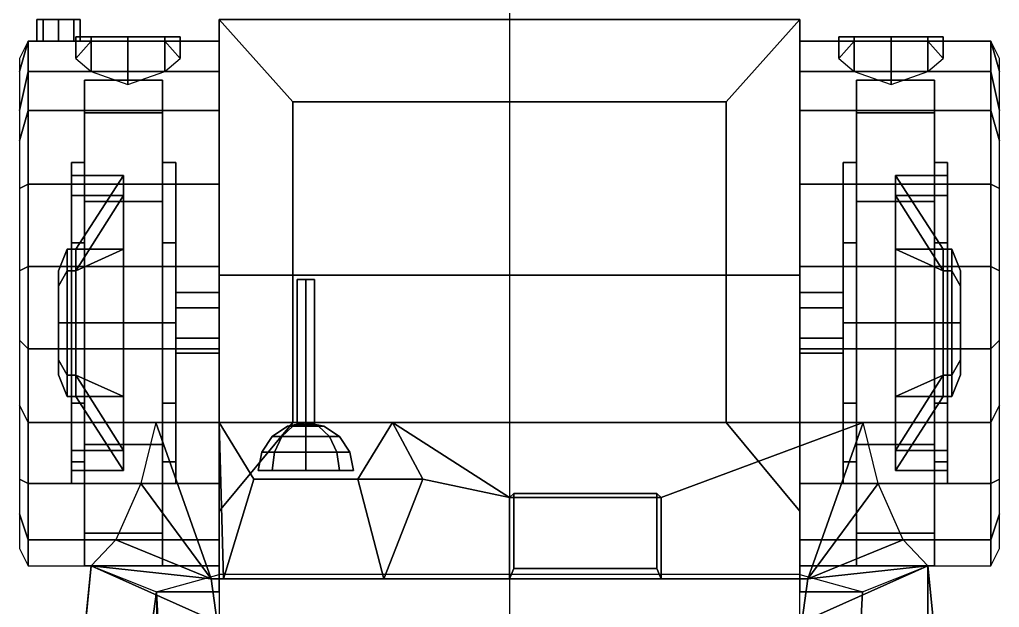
# Model space of a CAD drawing. Header units: millimetres. Extents: x -1.13 to 1.13, y -2.55 to 2.68.
# Drawn here: x -1.13 to 1.13, y 1.324 to 2.68 of the extents above; entities that cross this region are included whole.
import ezdxf

# ---------------------------------------------------------------- set-up
doc = ezdxf.new("R2010")
doc.units = ezdxf.units.MM
for name, color, linetype in [('drawing', 9, 'Continuous'), ('fenders', 6, 'Continuous'), ('gun', 1, 'Continuous'), ('sleeve', 5, 'Continuous'), ('wheels', 2, 'Continuous')]:
    doc.layers.add(name, color=color, linetype=linetype)

msp = doc.modelspace()

# ---------------------------------------------------------------- linework, layer by layer
for points in [[(-1.0754, 2.68, 0.8354), (-1.09, 2.68, 0.8), (-1.09, 2.63, 0.8), (-1.0754, 2.63, 0.8354)], [(-1.09, 2.68, 0.8), (-1.0754, 2.68, 0.7646), (-1.0754, 2.63, 0.7646), (-1.09, 2.63, 0.8)], [(-1.04, 2.68, 0.75), (-1.0754, 2.68, 0.7646), (-1.09, 2.68, 0.8), (-1.0046, 2.68, 0.7646)], [(-1.09, 2.68, 0.8), (-1.0754, 2.68, 0.8354), (-0.99, 2.68, 0.8), (-1.0046, 2.68, 0.7646)], [(-1.04, 2.68, 0.85), (-1.0754, 2.68, 0.8354), (-1.0754, 2.63, 0.8354), (-1.04, 2.63, 0.85)], [(-1.0754, 2.68, 0.7646), (-1.04, 2.68, 0.75), (-1.04, 2.63, 0.75), (-1.0754, 2.63, 0.7646)], [(-1.0046, 2.68, 0.8354), (-0.99, 2.68, 0.8), (-1.0754, 2.68, 0.8354), (-1.04, 2.68, 0.85)], [(-1.0046, 2.68, 0.8354), (-1.04, 2.68, 0.85), (-1.04, 2.63, 0.85), (-1.0046, 2.63, 0.8354)], [(-1.04, 2.68, 0.75), (-1.0046, 2.68, 0.7646), (-1.0046, 2.63, 0.7646), (-1.04, 2.63, 0.75)], [(-0.99, 2.68, 0.8), (-1.0046, 2.68, 0.8354), (-1.0046, 2.63, 0.8354), (-0.99, 2.63, 0.8)], [(-1.0046, 2.68, 0.7646), (-0.99, 2.68, 0.8), (-0.99, 2.63, 0.8), (-1.0046, 2.63, 0.7646)], [(0.67, 2.68, 0.91), (0.67, 2.09, 0.51), (-0.67, 2.09, 0.51), (-0.67, 2.68, 0.91)], [(-0.67, 2.68, 0.91), (-0.67, 2.09, 0.51), (-0.67, 1.4, 0.51), (-0.67, 1.5458, 1.0886)], [(-0.5, 1.75, 1.33), (-0.5, 2.49, 1.19), (-0.67, 2.68, 0.91), (-0.67, 1.5458, 1.0886)], [(0.5, 2.49, 1.19), (0.67, 2.68, 0.91), (-0.67, 2.68, 0.91), (-0.5, 2.49, 1.19)], [(0.67, 1.5458, 1.0886), (0.67, 2.68, 0.91), (0.5, 2.49, 1.19), (0.5, 1.75, 1.33)], [(0.67, 1.4, 0.51), (0.67, 2.09, 0.51), (0.67, 2.68, 0.91), (0.67, 1.5458, 1.0886)], [(0.5, 1.75, 1.33), (0.5, 2.49, 1.19), (-0.5, 2.49, 1.19), (-0.5, 1.75, 1.33)], [(-0.67, 1.4, 0.51), (-0.67, 2.09, 0.51), (0.67, 2.09, 0.51), (0.67, 1.4, 0.51)], [(-0.67, 2.05, 0.55), (-0.67, 2.015, 0.4894), (-0.77, 2.015, 0.4894), (-0.77, 2.05, 0.55)], [(-0.67, 2.015, 0.6106), (-0.67, 2.05, 0.55), (-0.77, 2.05, 0.55), (-0.77, 2.015, 0.6106)], [(0.77, 2.015, 0.6106), (0.77, 2.05, 0.55), (0.67, 2.05, 0.55), (0.67, 2.015, 0.6106)], [(0.77, 2.05, 0.55), (0.77, 2.015, 0.4894), (0.67, 2.015, 0.4894), (0.67, 2.05, 0.55)], [(-0.67, 2.015, 0.4894), (-0.67, 1.945, 0.4894), (-0.77, 1.945, 0.4894), (-0.77, 2.015, 0.4894)], [(-0.67, 1.945, 0.6106), (-0.67, 2.015, 0.6106), (-0.77, 2.015, 0.6106), (-0.77, 1.945, 0.6106)], [(0.77, 1.945, 0.6106), (0.77, 2.015, 0.6106), (0.67, 2.015, 0.6106), (0.67, 1.945, 0.6106)], [(0.77, 2.015, 0.4894), (0.77, 1.945, 0.4894), (0.67, 1.945, 0.4894), (0.67, 2.015, 0.4894)], [(-0.67, 1.945, 0.4894), (-0.67, 1.91, 0.55), (-0.77, 1.91, 0.55), (-0.77, 1.945, 0.4894)], [(-0.67, 1.91, 0.55), (-0.67, 1.945, 0.6106), (-0.77, 1.945, 0.6106), (-0.77, 1.91, 0.55)], [(0.77, 1.91, 0.55), (0.77, 1.945, 0.6106), (0.67, 1.945, 0.6106), (0.67, 1.91, 0.55)], [(0.77, 1.945, 0.4894), (0.77, 1.91, 0.55), (0.67, 1.91, 0.55), (0.67, 1.945, 0.4894)], [(-0.8502, 1.61, 1.24), (-0.8502, 1.61, 1.24), (-0.6878, 1.39, 1.6637), (-0.8157, 1.75, 1.33)], [(-0.8157, 1.75, 1.33), (-0.8502, 1.61, 1.24), (-0.67, 1.61, 1.24), (-0.67, 1.75, 1.33)], [(-0.8157, 1.75, 1.33), (-0.6878, 1.39, 1.6637), (-0.66, 1.39, 1.6637), (-0.67, 1.75, 1.33)], [(-0.67, 1.75, 1.33), (-0.59, 1.62, 1.61), (-0.35, 1.62, 1.61), (-0.27, 1.75, 1.33)], [(-0.67, 1.75, 1.33), (-0.66, 1.39, 1.6637), (-0.66, 1.39, 1.6637), (-0.59, 1.62, 1.61)], [(-0.67, 1.75, 1.33), (-0.67, 1.42, 0.94), (-0.67, 1.48, 1.09), (-0.67, 1.61, 1.24)], [(-0.67, 1.75, 1.33), (-0.5, 1.75, 1.33), (-0.67, 1.5458, 1.0886), (-0.67, 1.75, 1.33)], [(-0.27, 1.75, 1.33), (-0.35, 1.62, 1.61), (-0.2, 1.6197, 1.4508)], [(-0.27, 1.75, 1.33), (-0.2, 1.6197, 1.4508), (0, 1.5774, 1.49), (-0.27, 1.75, 1.33)], [(-0.27, 1.75, 1.33), (0, 1.5774, 1.49), (0.35, 1.5774, 1.49), (0.8157, 1.75, 1.33)], [(0.35, 1.5774, 1.49), (0.35, 1.39, 1.6637), (0.6878, 1.39, 1.6637), (0.8157, 1.75, 1.33)], [(0.67, 1.75, 1.33), (0.67, 1.5458, 1.0886), (0.5, 1.75, 1.33), (0.67, 1.75, 1.33)], [(0.67, 1.48, 1.09), (0.67, 1.42, 0.94), (0.67, 1.75, 1.33), (0.67, 1.61, 1.24)], [(0.67, 1.75, 1.33), (0.67, 1.61, 1.24), (0.8502, 1.61, 1.24), (0.8157, 1.75, 1.33)], [(0.8157, 1.75, 1.33), (0.6878, 1.39, 1.6637), (0.8502, 1.61, 1.24)], [(-0.9077, 1.48, 1.09), (-0.9077, 1.48, 1.09), (-0.6878, 1.39, 1.6637), (-0.8502, 1.61, 1.24)], [(-0.8502, 1.61, 1.24), (-0.9077, 1.48, 1.09), (-0.67, 1.48, 1.09), (-0.67, 1.61, 1.24)], [(-0.59, 1.62, 1.61), (-0.66, 1.39, 1.6637), (-0.29, 1.39, 1.6637), (-0.35, 1.62, 1.61)], [(-0.2, 1.6197, 1.4508), (-0.35, 1.62, 1.61), (-0.29, 1.39, 1.6637)], [(-0.2, 1.6197, 1.4508), (-0.29, 1.39, 1.6637), (0, 1.39, 1.6637), (0, 1.5774, 1.49)], [(0.67, 1.61, 1.24), (0.67, 1.48, 1.09), (0.9077, 1.48, 1.09), (0.8502, 1.61, 1.24)], [(0.8502, 1.61, 1.24), (0.6878, 1.39, 1.6637), (0.9077, 1.48, 1.09)], [(0, 1.5774, 1.49), (0, 1.39, 1.6637), (0.01, 1.4139, 1.66), (0.01, 1.5866, 1.5)], [(0, 1.5774, 1.49), (0.01, 1.5866, 1.5), (0.34, 1.5866, 1.5), (0.35, 1.5774, 1.49)], [(0.01, 1.5866, 1.5), (0.01, 1.4139, 1.66), (0.34, 1.4139, 1.66), (0.34, 1.5866, 1.5)], [(0.34, 1.5866, 1.5), (0.34, 1.4139, 1.66), (0.35, 1.39, 1.6637), (0.35, 1.5774, 1.49)], [(-0.67, 1.5458, 1.0886), (-0.67, 1.4, 0.51), (-0.67, 1.36, 0.72), (-0.67, 1.42, 0.94)], [(0.67, 1.36, 0.72), (0.67, 1.4, 0.51), (0.67, 1.5458, 1.0886), (0.67, 1.42, 0.94)], [(-0.9652, 1.42, 0.94), (-0.9652, 1.42, 0.94), (-0.6878, 1.39, 1.6637), (-0.9077, 1.48, 1.09)], [(-0.9077, 1.48, 1.09), (-0.9652, 1.42, 0.94), (-0.67, 1.42, 0.94), (-0.67, 1.48, 1.09)], [(0.67, 1.48, 1.09), (0.67, 1.42, 0.94), (0.9652, 1.42, 0.94), (0.9077, 1.48, 1.09)], [(0.9077, 1.48, 1.09), (0.6878, 1.39, 1.6637), (0.9652, 1.42, 0.94)], [(-0.9652, 1.42, 0.94), (-1.13, -0.23, 1.18), (-0.9, -0.2, 1.71), (-0.6745, 1.29, 1.71)], [(-1.13, -0.23, 1.18), (-0.9652, 1.42, 0.94), (-1.0682, 0.36, 1.09)], [(-0.9652, 1.42, 0.94), (-0.8142, 1.36, 0.72), (-0.9515, 0.36, 0.92), (-1.0682, 0.36, 1.09)], [(-0.6745, 1.29, 1.71), (-0.6745, 1.29, 1.71), (-0.6878, 1.39, 1.6637), (-0.9652, 1.42, 0.94)], [(-0.9652, 1.42, 0.94), (-0.8142, 1.36, 0.72), (-0.67, 1.36, 0.72), (-0.67, 1.42, 0.94)], [(0.01, 1.4139, 1.66), (0, 1.39, 1.6637), (0.35, 1.39, 1.6637), (0.34, 1.4139, 1.66)], [(0.9652, -1.39, 0.94), (0.67, -1.39, 0.51), (0.8142, 1.36, 0.72), (0.9652, 1.42, 0.94)], [(0.67, 1.42, 0.94), (0.67, 1.36, 0.72), (0.8142, 1.36, 0.72), (0.9652, 1.42, 0.94)], [(0.6745, 1.29, 1.71), (0.9, -0.2, 1.71), (1.13, -0.23, 1.18), (0.9652, 1.42, 0.94)], [(0.9652, 1.42, 0.94), (0.6878, 1.39, 1.6637), (0.6745, 1.29, 1.71)], [(1.13, -0.23, 1.18), (0.9652, -1.39, 0.94), (0.9652, 1.42, 0.94), (1.13, -0.23, 1.18)], [(-0.8142, 1.36, 0.72), (-0.67, 1.4, 0.51), (-0.67, 1.4, 0.51), (-0.67, 1.36, 0.72)], [(-0.67, 1.4, 0.51), (-0.67, -1.39, 0.51), (-0.67, -1.39, 0.51), (-0.8142, 1.36, 0.72)], [(0.6745, 1.29, 1.71), (0.6878, 1.39, 1.6637), (-0.6878, 1.39, 1.6637), (-0.6745, 1.29, 1.71)], [(0.67, 1.36, 0.72), (0.67, 1.4, 0.51), (0.67, 1.4, 0.51), (0.8142, 1.36, 0.72)], [(0.67, -1.39, 0.51), (0.67, -1.39, 0.51), (0.67, 1.4, 0.51), (0.8142, 1.36, 0.72)], [(-0.9515, 0.36, 0.92), (-0.8142, 1.36, 0.72), (-0.7936, 0.13, 0.69), (-0.9515, 0.21, 0.92)], [(-0.67, -1.39, 0.51), (-0.67, -1.39, 0.51), (-0.7936, 0.13, 0.69), (-0.8142, 1.36, 0.72)]]:
    msp.add_3dface(points)
at = {"layer": 'drawing'}
msp.add_xline((0, -11.38, 8.72), (0, -1), dxfattribs=at)
at = {"layer": 'fenders'}
for points in [[(-1.13, 2.56, 0.9), (-1.13, 2.47, 1.07), (-1.11, 2.56, 1.06), (-1.11, 2.63, 0.9)], [(-1.13, 2.59, 0.66), (-1.13, 2.56, 0.9), (-1.11, 2.63, 0.9), (-1.11, 2.63, 0.64)], [(-1.11, 2.63, 0.9), (-1.11, 2.56, 1.06), (-0.67, 2.56, 1.06), (-0.67, 2.63, 0.9)], [(-1.11, 2.63, 0.64), (-1.11, 2.63, 0.9), (-0.67, 2.63, 0.9), (-0.67, 2.63, 0.64)], [(-0.9649, 2.64, 1.0549), (-0.76, 2.64, 0.97), (-0.7951, 2.64, 0.8851), (-1, 2.64, 0.97)], [(-0.9649, 2.64, 1.0549), (-1, 2.64, 0.97), (-1, 2.59, 0.97), (-0.9649, 2.56, 1.0549)], [(-1, 2.64, 0.97), (-0.7951, 2.64, 0.8851), (-0.88, 2.64, 0.85), (-0.9649, 2.64, 0.8851)], [(-1, 2.64, 0.97), (-0.9649, 2.64, 0.8851), (-0.9649, 2.63, 0.8851), (-1, 2.59, 0.97)], [(-0.88, 2.64, 1.09), (-0.7951, 2.64, 1.0549), (-0.76, 2.64, 0.97), (-0.9649, 2.64, 1.0549)], [(-0.9649, 2.64, 0.8851), (-0.88, 2.64, 0.85), (-0.88, 2.63, 0.85), (-0.9649, 2.63, 0.8851)], [(-0.88, 2.64, 1.09), (-0.9649, 2.64, 1.0549), (-0.9649, 2.56, 1.0549), (-0.88, 2.53, 1.09)], [(-0.88, 2.64, 0.85), (-0.7951, 2.64, 0.8851), (-0.7951, 2.63, 0.8851), (-0.88, 2.63, 0.85)], [(-0.7951, 2.64, 1.0549), (-0.88, 2.64, 1.09), (-0.88, 2.53, 1.09), (-0.7951, 2.56, 1.0549)], [(-0.76, 2.64, 0.97), (-0.7951, 2.64, 1.0549), (-0.7951, 2.56, 1.0549), (-0.76, 2.59, 0.97)], [(-0.7951, 2.64, 0.8851), (-0.76, 2.64, 0.97), (-0.76, 2.59, 0.97), (-0.7951, 2.63, 0.8851)], [(-0.67, 2.63, 0.9), (-0.67, 2.56, 1.06), (-0.67, 2.49, 0.9399)], [(0.67, 2.56, 1.06), (0.67, 2.63, 0.9), (0.67, 2.49, 0.9399)], [(1.11, 2.56, 1.06), (1.11, 2.63, 0.9), (0.67, 2.63, 0.9), (0.67, 2.56, 1.06)], [(1.11, 2.63, 0.9), (1.11, 2.63, 0.64), (0.67, 2.63, 0.64), (0.67, 2.63, 0.9)], [(0.7951, 2.64, 1.0549), (0.76, 2.64, 0.97), (0.76, 2.59, 0.97), (0.7951, 2.56, 1.0549)], [(0.7951, 2.64, 1.0549), (1, 2.64, 0.97), (0.9649, 2.64, 0.8851), (0.76, 2.64, 0.97)], [(0.76, 2.64, 0.97), (0.7951, 2.64, 0.8851), (0.7951, 2.63, 0.8851), (0.76, 2.59, 0.97)], [(0.76, 2.64, 0.97), (0.9649, 2.64, 0.8851), (0.88, 2.64, 0.85), (0.7951, 2.64, 0.8851)], [(0.88, 2.64, 1.09), (0.9649, 2.64, 1.0549), (1, 2.64, 0.97), (0.7951, 2.64, 1.0549)], [(0.7951, 2.64, 0.8851), (0.88, 2.64, 0.85), (0.88, 2.63, 0.85), (0.7951, 2.63, 0.8851)], [(0.88, 2.64, 1.09), (0.7951, 2.64, 1.0549), (0.7951, 2.56, 1.0549), (0.88, 2.53, 1.09)], [(0.88, 2.64, 0.85), (0.9649, 2.64, 0.8851), (0.9649, 2.63, 0.8851), (0.88, 2.63, 0.85)], [(0.9649, 2.64, 1.0549), (0.88, 2.64, 1.09), (0.88, 2.53, 1.09), (0.9649, 2.56, 1.0549)], [(1, 2.64, 0.97), (0.9649, 2.64, 1.0549), (0.9649, 2.56, 1.0549), (1, 2.59, 0.97)], [(0.9649, 2.64, 0.8851), (1, 2.64, 0.97), (1, 2.59, 0.97), (0.9649, 2.63, 0.8851)], [(1.13, 2.47, 1.07), (1.13, 2.56, 0.9), (1.11, 2.63, 0.9), (1.11, 2.56, 1.06)], [(1.13, 2.56, 0.9), (1.13, 2.59, 0.66), (1.11, 2.63, 0.64), (1.11, 2.63, 0.9)], [(-1.13, 2.47, 1.07), (-1.13, 2.4, 1.16), (-1.11, 2.47, 1.19), (-1.11, 2.56, 1.06)], [(-1.11, 2.56, 1.06), (-1.11, 2.47, 1.19), (-0.67, 2.47, 1.19), (-0.67, 2.56, 1.06)], [(-0.67, 2.56, 1.06), (-0.67, 2.47, 1.19), (-0.67, 2.49, 0.9399)], [(0.67, 2.47, 1.19), (0.67, 2.56, 1.06), (0.67, 2.49, 0.9399)], [(1.11, 2.47, 1.19), (1.11, 2.56, 1.06), (0.67, 2.56, 1.06), (0.67, 2.47, 1.19)], [(1.13, 2.4, 1.16), (1.13, 2.47, 1.07), (1.11, 2.56, 1.06), (1.11, 2.47, 1.19)], [(-0.67, 2.11, 1.39), (-0.67, 1.92, 1.39), (-0.67, 1.5458, 1.0886), (-0.67, 2.49, 0.9399)], [(-0.67, 2.3, 1.32), (-0.67, 2.11, 1.39), (-0.67, 2.49, 0.9399)], [(-0.67, 2.47, 1.19), (-0.67, 2.3, 1.32), (-0.67, 2.49, 0.9399)], [(0.67, 2.11, 1.39), (0.67, 2.3, 1.32), (0.67, 2.49, 0.9399), (0.67, 1.5458, 1.0886)], [(0.67, 2.3, 1.32), (0.67, 2.47, 1.19), (0.67, 2.49, 0.9399)], [(-1.13, 2.4, 1.16), (-1.13, 2.29, 1.23), (-1.11, 2.3, 1.32), (-1.11, 2.47, 1.19)], [(-1.11, 2.47, 1.19), (-1.11, 2.3, 1.32), (-0.67, 2.3, 1.32), (-0.67, 2.47, 1.19)], [(1.11, 2.3, 1.32), (1.11, 2.47, 1.19), (0.67, 2.47, 1.19), (0.67, 2.3, 1.32)], [(1.13, 2.29, 1.23), (1.13, 2.4, 1.16), (1.11, 2.47, 1.19), (1.11, 2.3, 1.32)], [(-1.13, 2.29, 1.23), (-1.13, 2.1, 1.3), (-1.11, 2.11, 1.39), (-1.11, 2.3, 1.32)], [(-1.11, 2.3, 1.32), (-1.11, 2.11, 1.39), (-0.67, 2.11, 1.39), (-0.67, 2.3, 1.32)], [(1.11, 2.11, 1.39), (1.11, 2.3, 1.32), (0.67, 2.3, 1.32), (0.67, 2.11, 1.39)], [(1.13, 2.1, 1.3), (1.13, 2.29, 1.23), (1.11, 2.3, 1.32), (1.11, 2.11, 1.39)], [(-1.13, 2.1, 1.3), (-1.13, 1.94, 1.3), (-1.11, 1.92, 1.39), (-1.11, 2.11, 1.39)], [(-1.11, 2.11, 1.39), (-1.11, 1.92, 1.39), (-0.67, 1.92, 1.39), (-0.67, 2.11, 1.39)], [(0.67, 1.92, 1.39), (0.67, 2.11, 1.39), (0.67, 1.5458, 1.0886)], [(1.11, 1.92, 1.39), (1.11, 2.11, 1.39), (0.67, 2.11, 1.39), (0.67, 1.92, 1.39)], [(1.13, 1.94, 1.3), (1.13, 2.1, 1.3), (1.11, 2.11, 1.39), (1.11, 1.92, 1.39)], [(-1.13, 1.94, 1.3), (-1.13, 1.79, 1.26), (-1.11, 1.75, 1.33), (-1.11, 1.92, 1.39)], [(1.13, 1.79, 1.26), (1.13, 1.94, 1.3), (1.11, 1.92, 1.39), (1.11, 1.75, 1.33)], [(-1.11, 1.92, 1.39), (-1.11, 1.75, 1.33), (-0.67, 1.75, 1.33), (-0.67, 1.92, 1.39)], [(-0.67, 1.92, 1.39), (-0.67, 1.75, 1.33), (-0.67, 1.5458, 1.0886)], [(0.67, 1.75, 1.33), (0.67, 1.92, 1.39), (0.67, 1.5458, 1.0886)], [(1.11, 1.75, 1.33), (1.11, 1.92, 1.39), (0.67, 1.92, 1.39), (0.67, 1.75, 1.33)], [(-1.13, 1.79, 1.26), (-1.13, 1.62, 1.16), (-1.11, 1.61, 1.24), (-1.11, 1.75, 1.33)], [(1.13, 1.62, 1.16), (1.13, 1.79, 1.26), (1.11, 1.75, 1.33), (1.11, 1.61, 1.24)], [(-1.11, 1.75, 1.33), (-1.11, 1.61, 1.24), (-0.67, 1.61, 1.24), (-0.67, 1.75, 1.33)], [(1.11, 1.61, 1.24), (1.11, 1.75, 1.33), (0.67, 1.75, 1.33), (0.67, 1.61, 1.24)], [(-1.13, 1.62, 1.16), (-1.13, 1.54, 1.07), (-1.11, 1.48, 1.09), (-1.11, 1.61, 1.24)], [(-1.11, 1.61, 1.24), (-1.11, 1.48, 1.09), (-0.67, 1.48, 1.09), (-0.67, 1.61, 1.24)], [(1.11, 1.48, 1.09), (1.11, 1.61, 1.24), (0.67, 1.61, 1.24), (0.67, 1.48, 1.09)], [(1.13, 1.54, 1.07), (1.13, 1.62, 1.16), (1.11, 1.61, 1.24), (1.11, 1.48, 1.09)], [(-1.13, 1.54, 1.07), (-1.13, 1.46, 0.93), (-1.11, 1.42, 0.94), (-1.11, 1.48, 1.09)], [(1.13, 1.46, 0.93), (1.13, 1.54, 1.07), (1.11, 1.48, 1.09), (1.11, 1.42, 0.94)], [(-1.11, 1.48, 1.09), (-1.11, 1.42, 0.94), (-0.67, 1.42, 0.94), (-0.67, 1.48, 1.09)], [(1.11, 1.42, 0.94), (1.11, 1.48, 1.09), (0.67, 1.48, 1.09), (0.67, 1.42, 0.94)]]:
    msp.add_3dface(points, dxfattribs=at)
at = {"layer": 'gun'}
for points in [[(-0.49, 1.746, 1.43), (-0.47, 1.746, 1.45), (-0.47, 2.08, 1.45), (-0.49, 2.08, 1.43)], [(-0.47, 1.746, 1.41), (-0.49, 1.746, 1.43), (-0.49, 2.08, 1.43), (-0.47, 2.08, 1.41)], [(-0.47, 2.08, 1.45), (-0.45, 2.08, 1.43), (-0.47, 2.08, 1.41), (-0.49, 2.08, 1.43)], [(-0.45, 1.746, 1.43), (-0.47, 1.746, 1.41), (-0.47, 2.08, 1.41), (-0.45, 2.08, 1.43)], [(-0.47, 1.746, 1.45), (-0.45, 1.746, 1.43), (-0.45, 2.08, 1.43), (-0.47, 2.08, 1.45)]]:
    msp.add_3dface(points, dxfattribs=at)
at = {"layer": 'sleeve'}
for points in [[(-0.4998, 1.7416, 1.4002), (-0.525, 1.7178, 1.375), (-0.5478, 1.7178, 1.43), (-0.5121, 1.7416, 1.43)], [(-0.5121, 1.7416, 1.43), (-0.5478, 1.7178, 1.43), (-0.525, 1.7178, 1.485), (-0.4998, 1.7416, 1.4598)], [(-0.47, 1.7416, 1.3879), (-0.47, 1.7178, 1.3522), (-0.525, 1.7178, 1.375), (-0.4998, 1.7416, 1.4002)], [(-0.4998, 1.7416, 1.4598), (-0.525, 1.7178, 1.485), (-0.47, 1.7178, 1.5078), (-0.47, 1.7416, 1.4721)], [(-0.47, 1.75, 1.43), (-0.4998, 1.7416, 1.4002), (-0.5121, 1.7416, 1.43), (-0.47, 1.75, 1.43)], [(-0.47, 1.75, 1.43), (-0.5121, 1.7416, 1.43), (-0.4998, 1.7416, 1.4598), (-0.47, 1.75, 1.43)], [(-0.47, 1.75, 1.43), (-0.47, 1.7416, 1.3879), (-0.4998, 1.7416, 1.4002), (-0.47, 1.75, 1.43)], [(-0.47, 1.75, 1.43), (-0.4998, 1.7416, 1.4598), (-0.47, 1.7416, 1.4721), (-0.47, 1.75, 1.43)], [(-0.47, 1.75, 1.43), (-0.4279, 1.7416, 1.43), (-0.4402, 1.7416, 1.4002), (-0.47, 1.75, 1.43)], [(-0.47, 1.75, 1.43), (-0.4402, 1.7416, 1.4002), (-0.47, 1.7416, 1.3879), (-0.47, 1.75, 1.43)], [(-0.47, 1.75, 1.43), (-0.47, 1.7416, 1.4721), (-0.4402, 1.7416, 1.4598), (-0.47, 1.75, 1.43)], [(-0.47, 1.75, 1.43), (-0.4402, 1.7416, 1.4598), (-0.4279, 1.7416, 1.43), (-0.47, 1.75, 1.43)], [(-0.4402, 1.7416, 1.4002), (-0.415, 1.7178, 1.375), (-0.47, 1.7178, 1.3522), (-0.47, 1.7416, 1.3879)], [(-0.47, 1.7416, 1.4721), (-0.47, 1.7178, 1.5078), (-0.415, 1.7178, 1.485), (-0.4402, 1.7416, 1.4598)], [(-0.4279, 1.7416, 1.43), (-0.3922, 1.7178, 1.43), (-0.415, 1.7178, 1.375), (-0.4402, 1.7416, 1.4002)], [(-0.4402, 1.7416, 1.4598), (-0.415, 1.7178, 1.485), (-0.3922, 1.7178, 1.43), (-0.4279, 1.7416, 1.43)], [(-0.525, 1.7178, 1.375), (-0.5419, 1.6821, 1.3581), (-0.5716, 1.6821, 1.43), (-0.5478, 1.7178, 1.43)], [(-0.5478, 1.7178, 1.43), (-0.5716, 1.6821, 1.43), (-0.5419, 1.6821, 1.5019), (-0.525, 1.7178, 1.485)], [(-0.47, 1.7178, 1.3522), (-0.47, 1.6821, 1.3284), (-0.5419, 1.6821, 1.3581), (-0.525, 1.7178, 1.375)], [(-0.525, 1.7178, 1.485), (-0.5419, 1.6821, 1.5019), (-0.47, 1.6821, 1.5316), (-0.47, 1.7178, 1.5078)], [(-0.415, 1.7178, 1.375), (-0.3981, 1.6821, 1.3581), (-0.47, 1.6821, 1.3284), (-0.47, 1.7178, 1.3522)], [(-0.47, 1.7178, 1.5078), (-0.47, 1.6821, 1.5316), (-0.3981, 1.6821, 1.5019), (-0.415, 1.7178, 1.485)], [(-0.3922, 1.7178, 1.43), (-0.3684, 1.6821, 1.43), (-0.3981, 1.6821, 1.3581), (-0.415, 1.7178, 1.375)], [(-0.415, 1.7178, 1.485), (-0.3981, 1.6821, 1.5019), (-0.3684, 1.6821, 1.43), (-0.3922, 1.7178, 1.43)], [(-0.5419, 1.6821, 1.3581), (-0.5478, 1.64, 1.3522), (-0.58, 1.64, 1.43), (-0.5716, 1.6821, 1.43)], [(-0.5716, 1.6821, 1.43), (-0.58, 1.64, 1.43), (-0.5478, 1.64, 1.5078), (-0.5419, 1.6821, 1.5019)], [(-0.47, 1.6821, 1.3284), (-0.47, 1.64, 1.32), (-0.5478, 1.64, 1.3522), (-0.5419, 1.6821, 1.3581)], [(-0.5419, 1.6821, 1.5019), (-0.5478, 1.64, 1.5078), (-0.47, 1.64, 1.54), (-0.47, 1.6821, 1.5316)], [(-0.3981, 1.6821, 1.3581), (-0.3922, 1.64, 1.3522), (-0.47, 1.64, 1.32), (-0.47, 1.6821, 1.3284)], [(-0.47, 1.6821, 1.5316), (-0.47, 1.64, 1.54), (-0.3922, 1.64, 1.5078), (-0.3981, 1.6821, 1.5019)], [(-0.3684, 1.6821, 1.43), (-0.36, 1.64, 1.43), (-0.3922, 1.64, 1.3522), (-0.3981, 1.6821, 1.3581)], [(-0.3981, 1.6821, 1.5019), (-0.3922, 1.64, 1.5078), (-0.36, 1.64, 1.43), (-0.3684, 1.6821, 1.43)]]:
    msp.add_3dface(points, dxfattribs=at)
at = {"layer": 'wheels'}
for points in [[(-0.98, 2.465, 0.83), (-0.98, 2.54, 0.55), (-0.98, 2.35, 0.55), (-0.98, 2.3004, 0.735)], [(-0.8, 2.465, 0.83), (-0.8, 2.54, 0.55), (-0.98, 2.54, 0.55), (-0.98, 2.465, 0.83)], [(-0.98, 2.54, 0.55), (-0.98, 2.465, 0.27), (-0.98, 2.3004, 0.365), (-0.98, 2.35, 0.55)], [(-0.8, 2.54, 0.55), (-0.8, 2.465, 0.27), (-0.98, 2.465, 0.27), (-0.98, 2.54, 0.55)], [(-0.8, 2.3004, 0.735), (-0.8, 2.35, 0.55), (-0.8, 2.54, 0.55), (-0.8, 2.465, 0.83)], [(-0.8, 2.35, 0.55), (-0.8, 2.3004, 0.365), (-0.8, 2.465, 0.27), (-0.8, 2.54, 0.55)], [(0.8, 2.35, 0.55), (0.8, 2.3004, 0.735), (0.8, 2.465, 0.83), (0.8, 2.54, 0.55)], [(0.8, 2.54, 0.55), (0.8, 2.465, 0.83), (0.98, 2.465, 0.83), (0.98, 2.54, 0.55)], [(0.8, 2.465, 0.27), (0.8, 2.54, 0.55), (0.98, 2.54, 0.55), (0.98, 2.465, 0.27)], [(0.8, 2.3004, 0.365), (0.8, 2.35, 0.55), (0.8, 2.54, 0.55), (0.8, 2.465, 0.27)], [(0.98, 2.54, 0.55), (0.98, 2.465, 0.83), (0.98, 2.3004, 0.735), (0.98, 2.35, 0.55)], [(0.98, 2.465, 0.27), (0.98, 2.54, 0.55), (0.98, 2.35, 0.55), (0.98, 2.3004, 0.365)], [(-0.98, 2.465, 0.27), (-0.98, 2.26, 0.065), (-0.98, 2.165, 0.2296), (-0.98, 2.3004, 0.365)], [(-0.8, 2.465, 0.27), (-0.8, 2.26, 0.065), (-0.98, 2.26, 0.065), (-0.98, 2.465, 0.27)], [(-0.98, 2.26, 1.035), (-0.98, 2.465, 0.83), (-0.98, 2.3004, 0.735), (-0.98, 2.165, 0.8704)], [(-0.8, 2.26, 1.035), (-0.8, 2.465, 0.83), (-0.98, 2.465, 0.83), (-0.98, 2.26, 1.035)], [(-0.8, 2.3004, 0.365), (-0.8, 2.165, 0.2296), (-0.8, 2.26, 0.065), (-0.8, 2.465, 0.27)], [(-0.8, 2.165, 0.8704), (-0.8, 2.3004, 0.735), (-0.8, 2.465, 0.83), (-0.8, 2.26, 1.035)], [(0.8, 2.165, 0.2296), (0.8, 2.3004, 0.365), (0.8, 2.465, 0.27), (0.8, 2.26, 0.065)], [(0.8, 2.26, 0.065), (0.8, 2.465, 0.27), (0.98, 2.465, 0.27), (0.98, 2.26, 0.065)], [(0.8, 2.3004, 0.735), (0.8, 2.165, 0.8704), (0.8, 2.26, 1.035), (0.8, 2.465, 0.83)], [(0.8, 2.465, 0.83), (0.8, 2.26, 1.035), (0.98, 2.26, 1.035), (0.98, 2.465, 0.83)], [(0.98, 2.26, 0.065), (0.98, 2.465, 0.27), (0.98, 2.3004, 0.365), (0.98, 2.165, 0.2296)], [(0.98, 2.465, 0.83), (0.98, 2.26, 1.035), (0.98, 2.165, 0.8704), (0.98, 2.3004, 0.735)], [(-1.01, 2.3004, 0.735), (-1.01, 2.35, 0.55), (-1.01, 2.32, 0.55), (-1.01, 2.2744, 0.72)], [(-0.98, 2.3004, 0.735), (-0.98, 2.35, 0.55), (-1.01, 2.35, 0.55), (-1.01, 2.3004, 0.735)], [(-1.01, 2.35, 0.55), (-1.01, 2.3004, 0.365), (-1.01, 2.2744, 0.38), (-1.01, 2.32, 0.55)], [(-0.98, 2.35, 0.55), (-0.98, 2.3004, 0.365), (-1.01, 2.3004, 0.365), (-1.01, 2.35, 0.55)], [(-0.77, 2.3004, 0.735), (-0.77, 2.35, 0.55), (-0.8, 2.35, 0.55), (-0.8, 2.3004, 0.735)], [(-0.77, 2.35, 0.55), (-0.77, 2.3004, 0.365), (-0.8, 2.3004, 0.365), (-0.8, 2.35, 0.55)], [(-0.77, 1.61, 0.55), (-0.77, 2.3004, 0.365), (-0.77, 2.35, 0.55), (-0.77, 1.6596, 0.735)], [(-0.77, 1.6596, 0.735), (-0.77, 2.35, 0.55), (-0.77, 2.3004, 0.735), (-0.77, 1.795, 0.8704)], [(0.77, 2.35, 0.55), (0.77, 1.6596, 0.365), (0.77, 1.61, 0.55), (0.77, 2.3004, 0.735)], [(0.77, 2.35, 0.55), (0.77, 2.3004, 0.735), (0.8, 2.3004, 0.735), (0.8, 2.35, 0.55)], [(0.77, 2.3004, 0.365), (0.77, 1.795, 0.2296), (0.77, 1.6596, 0.365), (0.77, 2.35, 0.55)], [(0.77, 2.3004, 0.365), (0.77, 2.35, 0.55), (0.8, 2.35, 0.55), (0.8, 2.3004, 0.365)], [(0.98, 2.35, 0.55), (0.98, 2.3004, 0.735), (1.01, 2.3004, 0.735), (1.01, 2.35, 0.55)], [(0.98, 2.3004, 0.365), (0.98, 2.35, 0.55), (1.01, 2.35, 0.55), (1.01, 2.3004, 0.365)], [(1.01, 2.35, 0.55), (1.01, 2.3004, 0.735), (1.01, 2.2744, 0.72), (1.01, 2.32, 0.55)], [(1.01, 2.3004, 0.365), (1.01, 2.35, 0.55), (1.01, 2.32, 0.55), (1.01, 2.2744, 0.38)], [(-0.89, 2.32, 0.55), (-0.89, 2.2744, 0.72), (-1.01, 2.2744, 0.72), (-1.01, 2.32, 0.55)], [(-0.89, 2.2744, 0.38), (-0.89, 2.32, 0.55), (-1.01, 2.32, 0.55), (-1.01, 2.2744, 0.38)], [(-0.89, 2.2744, 0.72), (-0.89, 2.32, 0.55), (-1, 2.15, 0.55), (-1, 2.1002, 0.6702)], [(-0.89, 2.32, 0.55), (-0.89, 2.2744, 0.38), (-1, 2.1002, 0.4298), (-1, 2.15, 0.55)], [(0.89, 2.2744, 0.72), (0.89, 2.32, 0.55), (1.01, 2.32, 0.55), (1.01, 2.2744, 0.72)], [(0.89, 2.32, 0.55), (0.89, 2.2744, 0.72), (1, 2.1002, 0.6702), (1, 2.15, 0.55)], [(0.89, 2.32, 0.55), (0.89, 2.2744, 0.38), (1.01, 2.2744, 0.38), (1.01, 2.32, 0.55)], [(0.89, 2.2744, 0.38), (0.89, 2.32, 0.55), (1, 2.15, 0.55), (1, 2.1002, 0.4298)], [(-1.01, 2.3004, 0.365), (-1.01, 2.165, 0.2296), (-1.01, 2.15, 0.2556), (-1.01, 2.2744, 0.38)], [(-0.98, 2.3004, 0.365), (-0.98, 2.165, 0.2296), (-1.01, 2.165, 0.2296), (-1.01, 2.3004, 0.365)], [(-1.01, 2.165, 0.8704), (-1.01, 2.3004, 0.735), (-1.01, 2.2744, 0.72), (-1.01, 2.15, 0.8444)], [(-0.98, 2.165, 0.8704), (-0.98, 2.3004, 0.735), (-1.01, 2.3004, 0.735), (-1.01, 2.165, 0.8704)], [(-0.77, 2.3004, 0.365), (-0.77, 2.165, 0.2296), (-0.8, 2.165, 0.2296), (-0.8, 2.3004, 0.365)], [(-0.77, 2.165, 0.8704), (-0.77, 2.3004, 0.735), (-0.8, 2.3004, 0.735), (-0.8, 2.165, 0.8704)], [(-0.77, 1.6596, 0.365), (-0.77, 2.165, 0.2296), (-0.77, 2.3004, 0.365), (-0.77, 1.61, 0.55)], [(-0.77, 1.795, 0.8704), (-0.77, 2.3004, 0.735), (-0.77, 2.165, 0.8704), (-0.77, 1.98, 0.92)], [(0.77, 2.3004, 0.735), (0.77, 1.61, 0.55), (0.77, 1.6596, 0.735), (0.77, 2.165, 0.8704)], [(0.77, 2.165, 0.2296), (0.77, 1.98, 0.18), (0.77, 1.795, 0.2296), (0.77, 2.3004, 0.365)], [(0.77, 2.165, 0.2296), (0.77, 2.3004, 0.365), (0.8, 2.3004, 0.365), (0.8, 2.165, 0.2296)], [(0.77, 2.3004, 0.735), (0.77, 2.165, 0.8704), (0.8, 2.165, 0.8704), (0.8, 2.3004, 0.735)], [(0.98, 2.165, 0.2296), (0.98, 2.3004, 0.365), (1.01, 2.3004, 0.365), (1.01, 2.165, 0.2296)], [(0.98, 2.3004, 0.735), (0.98, 2.165, 0.8704), (1.01, 2.165, 0.8704), (1.01, 2.3004, 0.735)], [(1.01, 2.165, 0.2296), (1.01, 2.3004, 0.365), (1.01, 2.2744, 0.38), (1.01, 2.15, 0.2556)], [(1.01, 2.3004, 0.735), (1.01, 2.165, 0.8704), (1.01, 2.15, 0.8444), (1.01, 2.2744, 0.72)], [(-0.89, 2.15, 0.2556), (-0.89, 2.2744, 0.38), (-1.01, 2.2744, 0.38), (-1.01, 2.15, 0.2556)], [(-0.89, 2.2744, 0.72), (-0.89, 2.15, 0.8444), (-1.01, 2.15, 0.8444), (-1.01, 2.2744, 0.72)], [(-0.89, 2.2744, 0.38), (-0.89, 2.15, 0.2556), (-1, 2.1002, 0.4298)], [(-0.89, 2.15, 0.8444), (-0.89, 2.2744, 0.72), (-1, 2.1002, 0.6702)], [(-0.98, 2.26, 0.065), (-0.98, 1.98, -0.01), (-0.98, 1.98, 0.18), (-0.98, 2.165, 0.2296)], [(-0.8, 2.165, 0.2296), (-0.8, 1.98, 0.18), (-0.8, 1.98, -0.01), (-0.8, 2.26, 0.065)], [(0.89, 2.2744, 0.38), (0.89, 2.15, 0.2556), (1.01, 2.15, 0.2556), (1.01, 2.2744, 0.38)], [(0.89, 2.15, 0.2556), (0.89, 2.2744, 0.38), (1, 2.1002, 0.4298)], [(0.89, 2.15, 0.8444), (0.89, 2.2744, 0.72), (1.01, 2.2744, 0.72), (1.01, 2.15, 0.8444)], [(0.89, 2.2744, 0.72), (0.89, 2.15, 0.8444), (1, 2.1002, 0.6702)], [(-0.8, 2.26, 0.065), (-0.8, 1.98, -0.01), (-0.98, 1.98, -0.01), (-0.98, 2.26, 0.065)], [(-0.98, 1.98, 1.11), (-0.98, 2.26, 1.035), (-0.98, 2.165, 0.8704), (-0.98, 1.98, 0.92)], [(-0.8, 1.98, 1.11), (-0.8, 2.26, 1.035), (-0.98, 2.26, 1.035), (-0.98, 1.98, 1.11)], [(-0.8, 1.98, 0.92), (-0.8, 2.165, 0.8704), (-0.8, 2.26, 1.035), (-0.8, 1.98, 1.11)], [(0.8, 1.98, 0.18), (0.8, 2.165, 0.2296), (0.8, 2.26, 0.065), (0.8, 1.98, -0.01)], [(0.8, 1.98, -0.01), (0.8, 2.26, 0.065), (0.98, 2.26, 0.065), (0.98, 1.98, -0.01)], [(0.8, 2.165, 0.8704), (0.8, 1.98, 0.92), (0.8, 1.98, 1.11), (0.8, 2.26, 1.035)], [(0.8, 2.26, 1.035), (0.8, 1.98, 1.11), (0.98, 1.98, 1.11), (0.98, 2.26, 1.035)], [(0.98, 1.98, -0.01), (0.98, 2.26, 0.065), (0.98, 2.165, 0.2296), (0.98, 1.98, 0.18)], [(0.98, 2.26, 1.035), (0.98, 1.98, 1.11), (0.98, 1.98, 0.92), (0.98, 2.165, 0.8704)], [(-1.02, 2.1002, 0.6702), (-1.02, 2.15, 0.55), (-1.04, 2.1, 0.55), (-1.04, 2.0649, 0.6349)], [(-1.02, 2.15, 0.55), (-1.02, 2.1002, 0.4298), (-1.04, 2.0649, 0.4651), (-1.04, 2.1, 0.55)], [(-1, 2.1002, 0.6702), (-1, 2.15, 0.55), (-1.02, 2.15, 0.55), (-1.02, 2.1002, 0.6702)], [(-1, 2.15, 0.55), (-1, 2.1002, 0.4298), (-1.02, 2.1002, 0.4298), (-1.02, 2.15, 0.55)], [(-1.01, 2.165, 0.2296), (-1.01, 1.98, 0.18), (-1.01, 1.98, 0.21), (-1.01, 2.15, 0.2556)], [(-0.98, 2.165, 0.2296), (-0.98, 1.98, 0.18), (-1.01, 1.98, 0.18), (-1.01, 2.165, 0.2296)], [(-1.01, 1.98, 0.92), (-1.01, 2.165, 0.8704), (-1.01, 2.15, 0.8444), (-1.01, 1.98, 0.89)], [(-0.98, 1.98, 0.92), (-0.98, 2.165, 0.8704), (-1.01, 2.165, 0.8704), (-1.01, 1.98, 0.92)], [(-0.89, 1.98, 0.21), (-0.89, 2.15, 0.2556), (-1.01, 2.15, 0.2556), (-1.01, 1.98, 0.21)], [(-0.89, 2.15, 0.8444), (-0.89, 1.98, 0.89), (-1.01, 1.98, 0.89), (-1.01, 2.15, 0.8444)], [(-0.89, 2.15, 0.2556), (-0.89, 1.98, 0.21), (-1, 1.98, 0.38), (-1, 2.1002, 0.4298)], [(-0.89, 1.98, 0.89), (-0.89, 2.15, 0.8444), (-1, 2.1002, 0.6702), (-1, 1.98, 0.72)], [(-0.77, 2.165, 0.2296), (-0.77, 1.98, 0.18), (-0.8, 1.98, 0.18), (-0.8, 2.165, 0.2296)], [(-0.77, 1.98, 0.92), (-0.77, 2.165, 0.8704), (-0.8, 2.165, 0.8704), (-0.8, 1.98, 0.92)], [(-0.77, 1.795, 0.2296), (-0.77, 1.98, 0.18), (-0.77, 2.165, 0.2296), (-0.77, 1.6596, 0.365)], [(0.77, 1.98, 0.18), (0.77, 2.165, 0.2296), (0.8, 2.165, 0.2296), (0.8, 1.98, 0.18)], [(0.77, 2.165, 0.8704), (0.77, 1.6596, 0.735), (0.77, 1.795, 0.8704), (0.77, 1.98, 0.92)], [(0.77, 2.165, 0.8704), (0.77, 1.98, 0.92), (0.8, 1.98, 0.92), (0.8, 2.165, 0.8704)], [(0.89, 2.15, 0.2556), (0.89, 1.98, 0.21), (1.01, 1.98, 0.21), (1.01, 2.15, 0.2556)], [(0.89, 1.98, 0.21), (0.89, 2.15, 0.2556), (1, 2.1002, 0.4298), (1, 1.98, 0.38)], [(0.89, 1.98, 0.89), (0.89, 2.15, 0.8444), (1.01, 2.15, 0.8444), (1.01, 1.98, 0.89)], [(0.89, 2.15, 0.8444), (0.89, 1.98, 0.89), (1, 1.98, 0.72), (1, 2.1002, 0.6702)], [(0.98, 1.98, 0.18), (0.98, 2.165, 0.2296), (1.01, 2.165, 0.2296), (1.01, 1.98, 0.18)], [(0.98, 2.165, 0.8704), (0.98, 1.98, 0.92), (1.01, 1.98, 0.92), (1.01, 2.165, 0.8704)], [(1, 2.15, 0.55), (1, 2.1002, 0.6702), (1.02, 2.1002, 0.6702), (1.02, 2.15, 0.55)], [(1, 2.1002, 0.4298), (1, 2.15, 0.55), (1.02, 2.15, 0.55), (1.02, 2.1002, 0.4298)], [(1.01, 1.98, 0.18), (1.01, 2.165, 0.2296), (1.01, 2.15, 0.2556), (1.01, 1.98, 0.21)], [(1.01, 2.165, 0.8704), (1.01, 1.98, 0.92), (1.01, 1.98, 0.89), (1.01, 2.15, 0.8444)], [(1.02, 2.15, 0.55), (1.02, 2.1002, 0.6702), (1.04, 2.0649, 0.6349), (1.04, 2.1, 0.55)], [(1.02, 2.1002, 0.4298), (1.02, 2.15, 0.55), (1.04, 2.1, 0.55), (1.04, 2.0649, 0.4651)], [(-1.02, 2.1002, 0.4298), (-1.02, 1.98, 0.38), (-1.04, 1.98, 0.43), (-1.04, 2.0649, 0.4651)], [(-1.02, 1.98, 0.72), (-1.02, 2.1002, 0.6702), (-1.04, 2.0649, 0.6349), (-1.04, 1.98, 0.67)], [(-1.04, 2.0649, 0.6349), (-1.04, 2.1, 0.55), (-1.04, 2.0649, 0.4651), (-1.04, 1.98, 0.67)], [(-1, 2.1002, 0.4298), (-1, 1.98, 0.38), (-1.02, 1.98, 0.38), (-1.02, 2.1002, 0.4298)], [(-1, 1.98, 0.72), (-1, 2.1002, 0.6702), (-1.02, 2.1002, 0.6702), (-1.02, 1.98, 0.72)], [(1, 1.98, 0.38), (1, 2.1002, 0.4298), (1.02, 2.1002, 0.4298), (1.02, 1.98, 0.38)], [(1, 2.1002, 0.6702), (1, 1.98, 0.72), (1.02, 1.98, 0.72), (1.02, 2.1002, 0.6702)], [(1.02, 1.98, 0.38), (1.02, 2.1002, 0.4298), (1.04, 2.0649, 0.4651), (1.04, 1.98, 0.43)], [(1.02, 2.1002, 0.6702), (1.02, 1.98, 0.72), (1.04, 1.98, 0.67), (1.04, 2.0649, 0.6349)], [(1.04, 2.0649, 0.6349), (1.04, 1.98, 0.43), (1.04, 2.0649, 0.4651), (1.04, 2.1, 0.55)], [(-1.04, 1.98, 0.67), (-1.04, 2.0649, 0.4651), (-1.04, 1.98, 0.43), (-1.04, 1.8951, 0.6349)], [(1.04, 1.98, 0.67), (1.04, 1.8951, 0.4651), (1.04, 1.98, 0.43), (1.04, 2.0649, 0.6349)], [(-1.04, 1.8951, 0.6349), (-1.04, 1.98, 0.43), (-1.04, 1.8951, 0.4651), (-1.04, 1.86, 0.55)], [(-1.02, 1.98, 0.38), (-1.02, 1.8598, 0.4298), (-1.04, 1.8951, 0.4651), (-1.04, 1.98, 0.43)], [(-1.02, 1.8598, 0.6702), (-1.02, 1.98, 0.72), (-1.04, 1.98, 0.67), (-1.04, 1.8951, 0.6349)], [(-1, 1.98, 0.38), (-1, 1.8598, 0.4298), (-1.02, 1.8598, 0.4298), (-1.02, 1.98, 0.38)], [(-1, 1.8598, 0.6702), (-1, 1.98, 0.72), (-1.02, 1.98, 0.72), (-1.02, 1.8598, 0.6702)], [(-1.01, 1.98, 0.18), (-1.01, 1.795, 0.2296), (-1.01, 1.81, 0.2556), (-1.01, 1.98, 0.21)], [(-0.89, 1.81, 0.2556), (-0.89, 1.98, 0.21), (-1.01, 1.98, 0.21), (-1.01, 1.81, 0.2556)], [(-0.98, 1.98, 0.18), (-0.98, 1.795, 0.2296), (-1.01, 1.795, 0.2296), (-1.01, 1.98, 0.18)], [(-1.01, 1.795, 0.8704), (-1.01, 1.98, 0.92), (-1.01, 1.98, 0.89), (-1.01, 1.81, 0.8444)], [(-0.98, 1.795, 0.8704), (-0.98, 1.98, 0.92), (-1.01, 1.98, 0.92), (-1.01, 1.795, 0.8704)], [(-0.89, 1.98, 0.89), (-0.89, 1.81, 0.8444), (-1.01, 1.81, 0.8444), (-1.01, 1.98, 0.89)], [(-0.89, 1.98, 0.21), (-0.89, 1.81, 0.2556), (-1, 1.8598, 0.4298), (-1, 1.98, 0.38)], [(-0.89, 1.81, 0.8444), (-0.89, 1.98, 0.89), (-1, 1.98, 0.72), (-1, 1.8598, 0.6702)], [(-0.98, 1.98, -0.01), (-0.98, 1.7, 0.065), (-0.98, 1.795, 0.2296), (-0.98, 1.98, 0.18)], [(-0.8, 1.98, -0.01), (-0.8, 1.7, 0.065), (-0.98, 1.7, 0.065), (-0.98, 1.98, -0.01)], [(-0.98, 1.7, 1.035), (-0.98, 1.98, 1.11), (-0.98, 1.98, 0.92), (-0.98, 1.795, 0.8704)], [(-0.8, 1.7, 1.035), (-0.8, 1.98, 1.11), (-0.98, 1.98, 1.11), (-0.98, 1.7, 1.035)], [(-0.8, 1.98, 0.18), (-0.8, 1.795, 0.2296), (-0.8, 1.7, 0.065), (-0.8, 1.98, -0.01)], [(-0.77, 1.98, 0.18), (-0.77, 1.795, 0.2296), (-0.8, 1.795, 0.2296), (-0.8, 1.98, 0.18)], [(-0.8, 1.795, 0.8704), (-0.8, 1.98, 0.92), (-0.8, 1.98, 1.11), (-0.8, 1.7, 1.035)], [(-0.77, 1.795, 0.8704), (-0.77, 1.98, 0.92), (-0.8, 1.98, 0.92), (-0.8, 1.795, 0.8704)], [(0.77, 1.795, 0.2296), (0.77, 1.98, 0.18), (0.8, 1.98, 0.18), (0.8, 1.795, 0.2296)], [(0.77, 1.98, 0.92), (0.77, 1.795, 0.8704), (0.8, 1.795, 0.8704), (0.8, 1.98, 0.92)], [(0.8, 1.795, 0.2296), (0.8, 1.98, 0.18), (0.8, 1.98, -0.01), (0.8, 1.7, 0.065)], [(0.8, 1.7, 0.065), (0.8, 1.98, -0.01), (0.98, 1.98, -0.01), (0.98, 1.7, 0.065)], [(0.8, 1.98, 0.92), (0.8, 1.795, 0.8704), (0.8, 1.7, 1.035), (0.8, 1.98, 1.11)], [(0.8, 1.98, 1.11), (0.8, 1.7, 1.035), (0.98, 1.7, 1.035), (0.98, 1.98, 1.11)], [(0.89, 1.98, 0.21), (0.89, 1.81, 0.2556), (1.01, 1.81, 0.2556), (1.01, 1.98, 0.21)], [(0.89, 1.81, 0.2556), (0.89, 1.98, 0.21), (1, 1.98, 0.38), (1, 1.8598, 0.4298)], [(0.89, 1.81, 0.8444), (0.89, 1.98, 0.89), (1.01, 1.98, 0.89), (1.01, 1.81, 0.8444)], [(0.89, 1.98, 0.89), (0.89, 1.81, 0.8444), (1, 1.8598, 0.6702), (1, 1.98, 0.72)], [(0.98, 1.7, 0.065), (0.98, 1.98, -0.01), (0.98, 1.98, 0.18), (0.98, 1.795, 0.2296)], [(0.98, 1.795, 0.2296), (0.98, 1.98, 0.18), (1.01, 1.98, 0.18), (1.01, 1.795, 0.2296)], [(0.98, 1.98, 1.11), (0.98, 1.7, 1.035), (0.98, 1.795, 0.8704), (0.98, 1.98, 0.92)], [(0.98, 1.98, 0.92), (0.98, 1.795, 0.8704), (1.01, 1.795, 0.8704), (1.01, 1.98, 0.92)], [(1, 1.8598, 0.4298), (1, 1.98, 0.38), (1.02, 1.98, 0.38), (1.02, 1.8598, 0.4298)], [(1, 1.98, 0.72), (1, 1.8598, 0.6702), (1.02, 1.8598, 0.6702), (1.02, 1.98, 0.72)], [(1.01, 1.795, 0.2296), (1.01, 1.98, 0.18), (1.01, 1.98, 0.21), (1.01, 1.81, 0.2556)], [(1.01, 1.98, 0.92), (1.01, 1.795, 0.8704), (1.01, 1.81, 0.8444), (1.01, 1.98, 0.89)], [(1.02, 1.8598, 0.4298), (1.02, 1.98, 0.38), (1.04, 1.98, 0.43), (1.04, 1.8951, 0.4651)], [(1.02, 1.98, 0.72), (1.02, 1.8598, 0.6702), (1.04, 1.8951, 0.6349), (1.04, 1.98, 0.67)], [(1.04, 1.8951, 0.6349), (1.04, 1.86, 0.55), (1.04, 1.8951, 0.4651), (1.04, 1.98, 0.67)], [(-1.02, 1.81, 0.55), (-1.02, 1.8598, 0.6702), (-1.04, 1.8951, 0.6349), (-1.04, 1.86, 0.55)], [(-1.02, 1.8598, 0.4298), (-1.02, 1.81, 0.55), (-1.04, 1.86, 0.55), (-1.04, 1.8951, 0.4651)], [(1.02, 1.8598, 0.6702), (1.02, 1.81, 0.55), (1.04, 1.86, 0.55), (1.04, 1.8951, 0.6349)], [(1.02, 1.81, 0.55), (1.02, 1.8598, 0.4298), (1.04, 1.8951, 0.4651), (1.04, 1.86, 0.55)], [(-1, 1.81, 0.55), (-1, 1.8598, 0.6702), (-1.02, 1.8598, 0.6702), (-1.02, 1.81, 0.55)], [(-1, 1.8598, 0.4298), (-1, 1.81, 0.55), (-1.02, 1.81, 0.55), (-1.02, 1.8598, 0.4298)], [(-0.89, 1.64, 0.55), (-0.89, 1.6856, 0.72), (-1, 1.8598, 0.6702), (-1, 1.81, 0.55)], [(-0.89, 1.6856, 0.38), (-0.89, 1.64, 0.55), (-1, 1.81, 0.55), (-1, 1.8598, 0.4298)], [(-0.89, 1.81, 0.2556), (-0.89, 1.6856, 0.38), (-1, 1.8598, 0.4298)], [(-0.89, 1.6856, 0.72), (-0.89, 1.81, 0.8444), (-1, 1.8598, 0.6702)], [(0.89, 1.6856, 0.72), (0.89, 1.64, 0.55), (1, 1.81, 0.55), (1, 1.8598, 0.6702)], [(0.89, 1.64, 0.55), (0.89, 1.6856, 0.38), (1, 1.8598, 0.4298), (1, 1.81, 0.55)], [(0.89, 1.6856, 0.38), (0.89, 1.81, 0.2556), (1, 1.8598, 0.4298)], [(0.89, 1.81, 0.8444), (0.89, 1.6856, 0.72), (1, 1.8598, 0.6702)], [(1, 1.8598, 0.6702), (1, 1.81, 0.55), (1.02, 1.81, 0.55), (1.02, 1.8598, 0.6702)], [(1, 1.81, 0.55), (1, 1.8598, 0.4298), (1.02, 1.8598, 0.4298), (1.02, 1.81, 0.55)], [(-1.01, 1.795, 0.2296), (-1.01, 1.6596, 0.365), (-1.01, 1.6856, 0.38), (-1.01, 1.81, 0.2556)], [(-0.89, 1.6856, 0.38), (-0.89, 1.81, 0.2556), (-1.01, 1.81, 0.2556), (-1.01, 1.6856, 0.38)], [(-1.01, 1.6596, 0.735), (-1.01, 1.795, 0.8704), (-1.01, 1.81, 0.8444), (-1.01, 1.6856, 0.72)], [(-0.89, 1.81, 0.8444), (-0.89, 1.6856, 0.72), (-1.01, 1.6856, 0.72), (-1.01, 1.81, 0.8444)], [(0.89, 1.81, 0.2556), (0.89, 1.6856, 0.38), (1.01, 1.6856, 0.38), (1.01, 1.81, 0.2556)], [(0.89, 1.6856, 0.72), (0.89, 1.81, 0.8444), (1.01, 1.81, 0.8444), (1.01, 1.6856, 0.72)], [(1.01, 1.6596, 0.365), (1.01, 1.795, 0.2296), (1.01, 1.81, 0.2556), (1.01, 1.6856, 0.38)], [(1.01, 1.795, 0.8704), (1.01, 1.6596, 0.735), (1.01, 1.6856, 0.72), (1.01, 1.81, 0.8444)], [(-0.98, 1.795, 0.2296), (-0.98, 1.6596, 0.365), (-1.01, 1.6596, 0.365), (-1.01, 1.795, 0.2296)], [(-0.98, 1.6596, 0.735), (-0.98, 1.795, 0.8704), (-1.01, 1.795, 0.8704), (-1.01, 1.6596, 0.735)], [(-0.98, 1.7, 0.065), (-0.98, 1.495, 0.27), (-0.98, 1.6596, 0.365), (-0.98, 1.795, 0.2296)], [(-0.98, 1.495, 0.83), (-0.98, 1.7, 1.035), (-0.98, 1.795, 0.8704), (-0.98, 1.6596, 0.735)], [(-0.8, 1.795, 0.2296), (-0.8, 1.6596, 0.365), (-0.8, 1.495, 0.27), (-0.8, 1.7, 0.065)], [(-0.77, 1.795, 0.2296), (-0.77, 1.6596, 0.365), (-0.8, 1.6596, 0.365), (-0.8, 1.795, 0.2296)], [(-0.8, 1.6596, 0.735), (-0.8, 1.795, 0.8704), (-0.8, 1.7, 1.035), (-0.8, 1.495, 0.83)], [(-0.77, 1.6596, 0.735), (-0.77, 1.795, 0.8704), (-0.8, 1.795, 0.8704), (-0.8, 1.6596, 0.735)], [(0.77, 1.6596, 0.365), (0.77, 1.795, 0.2296), (0.8, 1.795, 0.2296), (0.8, 1.6596, 0.365)], [(0.77, 1.795, 0.8704), (0.77, 1.6596, 0.735), (0.8, 1.6596, 0.735), (0.8, 1.795, 0.8704)], [(0.8, 1.6596, 0.365), (0.8, 1.795, 0.2296), (0.8, 1.7, 0.065), (0.8, 1.495, 0.27)], [(0.8, 1.795, 0.8704), (0.8, 1.6596, 0.735), (0.8, 1.495, 0.83), (0.8, 1.7, 1.035)], [(0.98, 1.495, 0.27), (0.98, 1.7, 0.065), (0.98, 1.795, 0.2296), (0.98, 1.6596, 0.365)], [(0.98, 1.6596, 0.365), (0.98, 1.795, 0.2296), (1.01, 1.795, 0.2296), (1.01, 1.6596, 0.365)], [(0.98, 1.7, 1.035), (0.98, 1.495, 0.83), (0.98, 1.6596, 0.735), (0.98, 1.795, 0.8704)], [(0.98, 1.795, 0.8704), (0.98, 1.6596, 0.735), (1.01, 1.6596, 0.735), (1.01, 1.795, 0.8704)], [(-0.8, 1.7, 0.065), (-0.8, 1.495, 0.27), (-0.98, 1.495, 0.27), (-0.98, 1.7, 0.065)], [(-0.8, 1.495, 0.83), (-0.8, 1.7, 1.035), (-0.98, 1.7, 1.035), (-0.98, 1.495, 0.83)], [(0.8, 1.495, 0.27), (0.8, 1.7, 0.065), (0.98, 1.7, 0.065), (0.98, 1.495, 0.27)], [(0.8, 1.7, 1.035), (0.8, 1.495, 0.83), (0.98, 1.495, 0.83), (0.98, 1.7, 1.035)], [(-1.01, 1.61, 0.55), (-1.01, 1.6596, 0.735), (-1.01, 1.6856, 0.72), (-1.01, 1.64, 0.55)], [(-0.89, 1.6856, 0.72), (-0.89, 1.64, 0.55), (-1.01, 1.64, 0.55), (-1.01, 1.6856, 0.72)], [(-1.01, 1.6596, 0.365), (-1.01, 1.61, 0.55), (-1.01, 1.64, 0.55), (-1.01, 1.6856, 0.38)], [(-0.89, 1.64, 0.55), (-0.89, 1.6856, 0.38), (-1.01, 1.6856, 0.38), (-1.01, 1.64, 0.55)], [(0.89, 1.64, 0.55), (0.89, 1.6856, 0.72), (1.01, 1.6856, 0.72), (1.01, 1.64, 0.55)], [(0.89, 1.6856, 0.38), (0.89, 1.64, 0.55), (1.01, 1.64, 0.55), (1.01, 1.6856, 0.38)], [(1.01, 1.6596, 0.735), (1.01, 1.61, 0.55), (1.01, 1.64, 0.55), (1.01, 1.6856, 0.72)], [(1.01, 1.61, 0.55), (1.01, 1.6596, 0.365), (1.01, 1.6856, 0.38), (1.01, 1.64, 0.55)], [(-0.98, 1.61, 0.55), (-0.98, 1.6596, 0.735), (-1.01, 1.6596, 0.735), (-1.01, 1.61, 0.55)], [(-0.98, 1.6596, 0.365), (-0.98, 1.61, 0.55), (-1.01, 1.61, 0.55), (-1.01, 1.6596, 0.365)], [(-0.98, 1.42, 0.55), (-0.98, 1.495, 0.83), (-0.98, 1.6596, 0.735), (-0.98, 1.61, 0.55)], [(-0.98, 1.495, 0.27), (-0.98, 1.42, 0.55), (-0.98, 1.61, 0.55), (-0.98, 1.6596, 0.365)], [(-0.8, 1.61, 0.55), (-0.8, 1.6596, 0.735), (-0.8, 1.495, 0.83), (-0.8, 1.42, 0.55)], [(-0.77, 1.61, 0.55), (-0.77, 1.6596, 0.735), (-0.8, 1.6596, 0.735), (-0.8, 1.61, 0.55)], [(-0.8, 1.6596, 0.365), (-0.8, 1.61, 0.55), (-0.8, 1.42, 0.55), (-0.8, 1.495, 0.27)], [(-0.77, 1.6596, 0.365), (-0.77, 1.61, 0.55), (-0.8, 1.61, 0.55), (-0.8, 1.6596, 0.365)], [(0.77, 1.6596, 0.735), (0.77, 1.61, 0.55), (0.8, 1.61, 0.55), (0.8, 1.6596, 0.735)], [(0.77, 1.61, 0.55), (0.77, 1.6596, 0.365), (0.8, 1.6596, 0.365), (0.8, 1.61, 0.55)], [(0.8, 1.6596, 0.735), (0.8, 1.61, 0.55), (0.8, 1.42, 0.55), (0.8, 1.495, 0.83)], [(0.8, 1.61, 0.55), (0.8, 1.6596, 0.365), (0.8, 1.495, 0.27), (0.8, 1.42, 0.55)], [(0.98, 1.495, 0.83), (0.98, 1.42, 0.55), (0.98, 1.61, 0.55), (0.98, 1.6596, 0.735)], [(0.98, 1.6596, 0.735), (0.98, 1.61, 0.55), (1.01, 1.61, 0.55), (1.01, 1.6596, 0.735)], [(0.98, 1.42, 0.55), (0.98, 1.495, 0.27), (0.98, 1.6596, 0.365), (0.98, 1.61, 0.55)], [(0.98, 1.61, 0.55), (0.98, 1.6596, 0.365), (1.01, 1.6596, 0.365), (1.01, 1.61, 0.55)], [(-0.8, 1.42, 0.55), (-0.8, 1.495, 0.83), (-0.98, 1.495, 0.83), (-0.98, 1.42, 0.55)], [(-0.8, 1.495, 0.27), (-0.8, 1.42, 0.55), (-0.98, 1.42, 0.55), (-0.98, 1.495, 0.27)], [(0.8, 1.495, 0.83), (0.8, 1.42, 0.55), (0.98, 1.42, 0.55), (0.98, 1.495, 0.83)], [(0.8, 1.42, 0.55), (0.8, 1.495, 0.27), (0.98, 1.495, 0.27), (0.98, 1.42, 0.55)]]:
    msp.add_3dface(points, dxfattribs=at)

doc.saveas('drawing.dxf')
